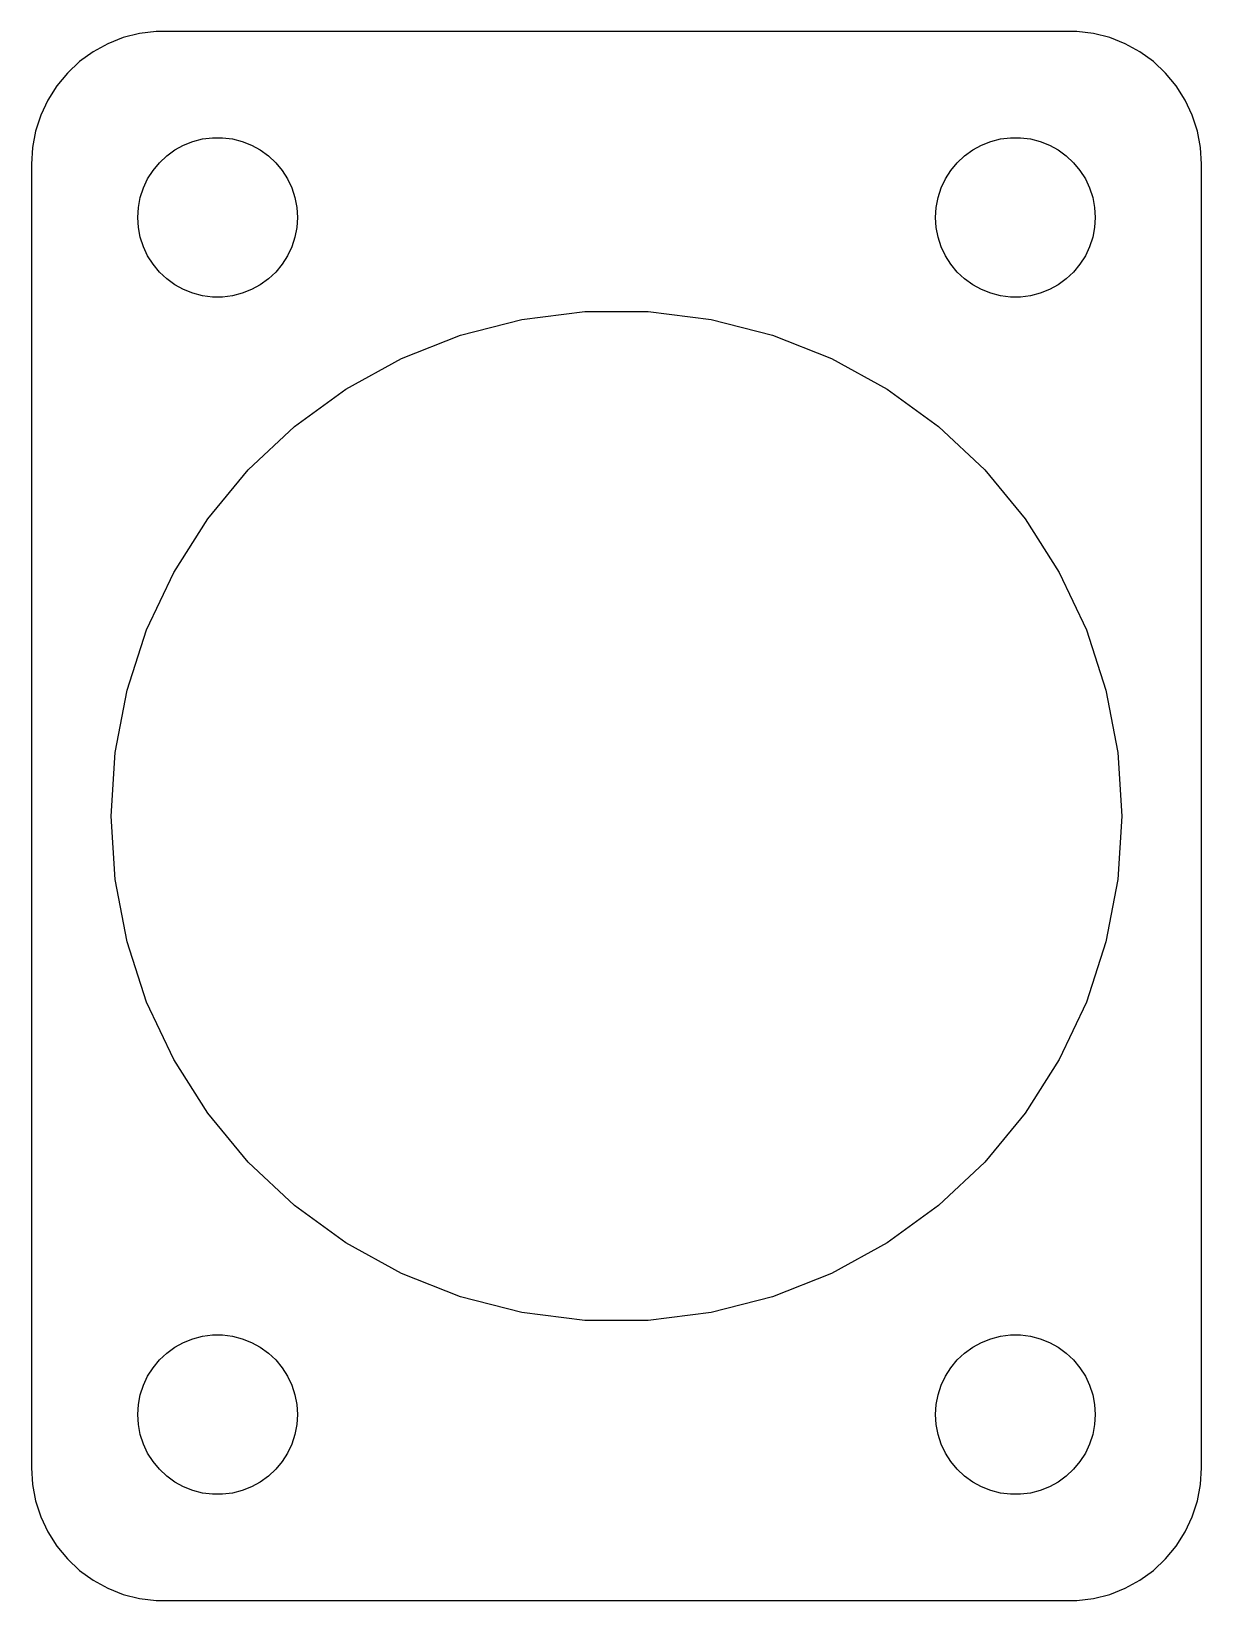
# Model space of a CAD drawing. Header units: metres. Extents: x -22 to 22, y -29.5 to 29.5.
import ezdxf

# ---------------------------------------------------------------- set-up
doc = ezdxf.new("R2010")
doc.units = ezdxf.units.M

msp = doc.modelspace()

# ---------------------------------------------------------------- linework, layer by layer
for p, q in [((-17.3139, 29.4901), (-17.9369, 29.4114)), ((17.3139, 29.4901), (-17.3139, 29.4901)), ((17.9369, 29.4114), (17.3139, 29.4901)), ((-19.1289, 29.0241), (-19.6791, 28.7216)), ((-18.5451, 29.2553), (-19.1289, 29.0241)), ((-17.9369, 29.4114), (-18.5451, 29.2553)), ((18.5451, 29.2553), (17.9369, 29.4114)), ((19.1289, 29.0241), (18.5451, 29.2553)), ((19.6791, 28.7216), (19.1289, 29.0241)), ((-20.1871, 28.3526), (-20.6448, 27.9227)), ((-19.6791, 28.7216), (-20.1871, 28.3526)), ((20.1871, 28.3526), (19.6791, 28.7216)), ((20.6448, 27.9227), (20.1871, 28.3526)), ((-20.6448, 27.9227), (-21.0451, 27.4389)), ((21.0451, 27.4389), (20.6448, 27.9227)), ((-21.0451, 27.4389), (-21.3815, 26.9088)), ((21.3815, 26.9088), (21.0451, 27.4389)), ((-21.3815, 26.9088), (-21.6489, 26.3406)), ((21.6489, 26.3406), (21.3815, 26.9088)), ((-21.6489, 26.3406), (-21.8429, 25.7434)), ((21.8429, 25.7434), (21.6489, 26.3406)), ((-21.8429, 25.7434), (-21.9606, 25.1267)), ((-15.927, 25.3532), (-15.5621, 25.4469)), ((-15.5621, 25.4469), (-15.1884, 25.4941)), ((-15.1884, 25.4941), (-14.8116, 25.4941)), ((-14.8116, 25.4941), (-14.4379, 25.4469)), ((-14.4379, 25.4469), (-14.0729, 25.3532)), ((14.0729, 25.3532), (14.4379, 25.4469)), ((14.4379, 25.4469), (14.8116, 25.4941)), ((14.8116, 25.4941), (15.1884, 25.4941)), ((15.1884, 25.4941), (15.5621, 25.4469)), ((15.5621, 25.4469), (15.927, 25.3532)), ((21.9606, 25.1267), (21.8429, 25.7434)), ((-21.9606, 25.1267), (-22, 24.5)), ((-17.1869, 24.5536), (-16.9123, 24.8115)), ((-16.9123, 24.8115), (-16.6075, 25.033)), ((-16.6075, 25.033), (-16.2773, 25.2145)), ((-16.2773, 25.2145), (-15.927, 25.3532)), ((-14.0729, 25.3532), (-13.7227, 25.2145)), ((-13.7227, 25.2145), (-13.3925, 25.033)), ((-13.3925, 25.033), (-13.0877, 24.8115)), ((-13.0877, 24.8115), (-12.8131, 24.5536)), ((12.8131, 24.5536), (13.0877, 24.8115)), ((13.0877, 24.8115), (13.3925, 25.033)), ((13.3925, 25.033), (13.7227, 25.2145)), ((13.7227, 25.2145), (14.0729, 25.3532)), ((15.927, 25.3532), (16.2773, 25.2145)), ((16.2773, 25.2145), (16.6075, 25.033)), ((16.6075, 25.033), (16.9123, 24.8115)), ((16.9123, 24.8115), (17.1869, 24.5536)), ((22, 24.5), (21.9606, 25.1267)), ((-22, 24.5), (-22, -24.5)), ((-17.6289, 23.9453), (-17.427, 24.2634)), ((-17.427, 24.2634), (-17.1869, 24.5536)), ((-12.8131, 24.5536), (-12.5729, 24.2634)), ((-12.5729, 24.2634), (-12.3711, 23.9453)), ((12.3711, 23.9453), (12.5729, 24.2634)), ((12.5729, 24.2634), (12.8131, 24.5536)), ((17.1869, 24.5536), (17.427, 24.2634)), ((17.427, 24.2634), (17.6289, 23.9453)), ((22, -24.5), (22, 24.5)), ((-17.9057, 23.2461), (-17.7893, 23.6044)), ((-17.7893, 23.6044), (-17.6289, 23.9453)), ((-12.3711, 23.9453), (-12.2107, 23.6044)), ((-12.2107, 23.6044), (-12.0942, 23.2461)), ((12.0942, 23.2461), (12.2107, 23.6044)), ((12.2107, 23.6044), (12.3711, 23.9453)), ((17.6289, 23.9453), (17.7893, 23.6044)), ((17.7893, 23.6044), (17.9057, 23.2461)), ((-17.9763, 22.876), (-17.9057, 23.2461)), ((-12.0942, 23.2461), (-12.0237, 22.876)), ((12.0237, 22.876), (12.0942, 23.2461)), ((17.9057, 23.2461), (17.9763, 22.876)), ((-18, 22.5), (-17.9763, 22.876)), ((-17.9763, 22.124), (-18, 22.5)), ((-12.0237, 22.876), (-12, 22.5)), ((-12, 22.5), (-12.0237, 22.124)), ((12, 22.5), (12.0237, 22.876)), ((12.0237, 22.124), (12, 22.5)), ((17.9763, 22.876), (18, 22.5)), ((18, 22.5), (17.9763, 22.124)), ((-17.9057, 21.7539), (-17.9763, 22.124)), ((-12.0237, 22.124), (-12.0942, 21.7539)), ((12.0942, 21.7539), (12.0237, 22.124)), ((17.9763, 22.124), (17.9057, 21.7539)), ((-17.7893, 21.3956), (-17.9057, 21.7539)), ((-17.6289, 21.0547), (-17.7893, 21.3956)), ((-12.2107, 21.3956), (-12.3711, 21.0547)), ((-12.0942, 21.7539), (-12.2107, 21.3956)), ((12.2107, 21.3956), (12.0942, 21.7539)), ((12.3711, 21.0547), (12.2107, 21.3956)), ((17.7893, 21.3956), (17.6289, 21.0547)), ((17.9057, 21.7539), (17.7893, 21.3956)), ((-17.427, 20.7366), (-17.6289, 21.0547)), ((-17.1869, 20.4464), (-17.427, 20.7366)), ((-12.5729, 20.7366), (-12.8131, 20.4464)), ((-12.3711, 21.0547), (-12.5729, 20.7366)), ((12.5729, 20.7366), (12.3711, 21.0547)), ((12.8131, 20.4464), (12.5729, 20.7366)), ((17.427, 20.7366), (17.1869, 20.4464)), ((17.6289, 21.0547), (17.427, 20.7366)), ((-16.9123, 20.1884), (-17.1869, 20.4464)), ((-16.6075, 19.967), (-16.9123, 20.1884)), ((-13.0877, 20.1884), (-13.3925, 19.967)), ((-12.8131, 20.4464), (-13.0877, 20.1884)), ((13.0877, 20.1884), (12.8131, 20.4464)), ((13.3925, 19.967), (13.0877, 20.1884)), ((16.9123, 20.1884), (16.6075, 19.967)), ((17.1869, 20.4464), (16.9123, 20.1884)), ((-16.2773, 19.7855), (-16.6075, 19.967)), ((-15.927, 19.6468), (-16.2773, 19.7855)), ((-15.5621, 19.5531), (-15.927, 19.6468)), ((-15.1884, 19.5059), (-15.5621, 19.5531)), ((-14.8116, 19.5059), (-15.1884, 19.5059)), ((-14.4379, 19.5531), (-14.8116, 19.5059)), ((-14.0729, 19.6468), (-14.4379, 19.5531)), ((-13.7227, 19.7855), (-14.0729, 19.6468)), ((-13.3925, 19.967), (-13.7227, 19.7855)), ((13.7227, 19.7855), (13.3925, 19.967)), ((14.0729, 19.6468), (13.7227, 19.7855)), ((14.4379, 19.5531), (14.0729, 19.6468)), ((14.8116, 19.5059), (14.4379, 19.5531)), ((15.1884, 19.5059), (14.8116, 19.5059)), ((15.5621, 19.5531), (15.1884, 19.5059)), ((15.927, 19.6468), (15.5621, 19.5531)), ((16.2773, 19.7855), (15.927, 19.6468)), ((16.6075, 19.967), (16.2773, 19.7855)), ((-3.56024, 18.6635), (-1.19301, 18.9625)), ((-1.19301, 18.9625), (1.19301, 18.9625)), ((1.19301, 18.9625), (3.56024, 18.6635)), ((-5.87132, 18.0701), (-3.56024, 18.6635)), ((3.56024, 18.6635), (5.87132, 18.0701)), ((-8.0898, 17.1917), (-5.87132, 18.0701)), ((5.87132, 18.0701), (8.0898, 17.1917)), ((-10.1807, 16.0422), (-8.0898, 17.1917)), ((8.0898, 17.1917), (10.1807, 16.0422)), ((-12.1111, 14.6397), (-10.1807, 16.0422)), ((10.1807, 16.0422), (12.1111, 14.6397)), ((-13.8504, 13.0064), (-12.1111, 14.6397)), ((12.1111, 14.6397), (13.8504, 13.0064)), ((-15.3713, 11.1679), (-13.8504, 13.0064)), ((13.8504, 13.0064), (15.3713, 11.1679)), ((-16.6498, 9.15331), (-15.3713, 11.1679)), ((15.3713, 11.1679), (16.6498, 9.15331)), ((-17.6657, 6.99435), (-16.6498, 9.15331)), ((16.6498, 9.15331), (17.6657, 6.99435)), ((-18.4031, 4.7251), (-17.6657, 6.99435)), ((17.6657, 6.99435), (18.4031, 4.7251)), ((-18.8502, 2.38132), (-18.4031, 4.7251)), ((18.4031, 4.7251), (18.8502, 2.38132)), ((-19, 0), (-18.8502, 2.38132)), ((18.8502, 2.38132), (19, 0)), ((-18.8502, -2.38132), (-19, 0)), ((19, 0), (18.8502, -2.38132)), ((-18.4031, -4.7251), (-18.8502, -2.38132)), ((18.8502, -2.38132), (18.4031, -4.7251)), ((-17.6657, -6.99435), (-18.4031, -4.7251)), ((18.4031, -4.7251), (17.6657, -6.99435)), ((-16.6498, -9.15331), (-17.6657, -6.99435)), ((17.6657, -6.99435), (16.6498, -9.15331)), ((-15.3713, -11.1679), (-16.6498, -9.15331)), ((16.6498, -9.15331), (15.3713, -11.1679)), ((-13.8504, -13.0064), (-15.3713, -11.1679)), ((15.3713, -11.1679), (13.8504, -13.0064)), ((-12.1111, -14.6397), (-13.8504, -13.0064)), ((13.8504, -13.0064), (12.1111, -14.6397)), ((-10.1807, -16.0422), (-12.1111, -14.6397)), ((12.1111, -14.6397), (10.1807, -16.0422)), ((-8.0898, -17.1917), (-10.1807, -16.0422)), ((10.1807, -16.0422), (8.0898, -17.1917)), ((-5.87132, -18.0701), (-8.0898, -17.1917)), ((8.0898, -17.1917), (5.87132, -18.0701)), ((-3.56024, -18.6635), (-5.87132, -18.0701)), ((5.87132, -18.0701), (3.56024, -18.6635)), ((-1.19301, -18.9625), (-3.56024, -18.6635)), ((3.56024, -18.6635), (1.19301, -18.9625)), ((1.19301, -18.9625), (-1.19301, -18.9625)), ((-16.9123, -20.1884), (-16.6075, -19.967)), ((-16.6075, -19.967), (-16.2773, -19.7855)), ((-16.2773, -19.7855), (-15.927, -19.6468)), ((-15.927, -19.6468), (-15.5621, -19.5531)), ((-15.5621, -19.5531), (-15.1884, -19.5059)), ((-15.1884, -19.5059), (-14.8116, -19.5059)), ((-14.8116, -19.5059), (-14.4379, -19.5531)), ((-14.4379, -19.5531), (-14.0729, -19.6468)), ((-14.0729, -19.6468), (-13.7227, -19.7855)), ((-13.7227, -19.7855), (-13.3925, -19.967)), ((-13.3925, -19.967), (-13.0877, -20.1884)), ((13.0877, -20.1884), (13.3925, -19.967)), ((13.3925, -19.967), (13.7227, -19.7855)), ((13.7227, -19.7855), (14.0729, -19.6468)), ((14.0729, -19.6468), (14.4379, -19.5531)), ((14.4379, -19.5531), (14.8116, -19.5059)), ((14.8116, -19.5059), (15.1884, -19.5059)), ((15.1884, -19.5059), (15.5621, -19.5531)), ((15.5621, -19.5531), (15.927, -19.6468)), ((15.927, -19.6468), (16.2773, -19.7855)), ((16.2773, -19.7855), (16.6075, -19.967)), ((16.6075, -19.967), (16.9123, -20.1884)), ((-17.427, -20.7366), (-17.1869, -20.4464)), ((-17.1869, -20.4464), (-16.9123, -20.1884)), ((-13.0877, -20.1884), (-12.8131, -20.4464)), ((-12.8131, -20.4464), (-12.5729, -20.7366)), ((12.5729, -20.7366), (12.8131, -20.4464)), ((12.8131, -20.4464), (13.0877, -20.1884)), ((16.9123, -20.1884), (17.1869, -20.4464)), ((17.1869, -20.4464), (17.427, -20.7366)), ((-17.7893, -21.3956), (-17.6289, -21.0547)), ((-17.6289, -21.0547), (-17.427, -20.7366)), ((-12.5729, -20.7366), (-12.3711, -21.0547)), ((-12.3711, -21.0547), (-12.2107, -21.3956)), ((12.2107, -21.3956), (12.3711, -21.0547)), ((12.3711, -21.0547), (12.5729, -20.7366)), ((17.427, -20.7366), (17.6289, -21.0547)), ((17.6289, -21.0547), (17.7893, -21.3956)), ((-17.9763, -22.124), (-17.9057, -21.7539)), ((-17.9057, -21.7539), (-17.7893, -21.3956)), ((-12.2107, -21.3956), (-12.0942, -21.7539)), ((-12.0942, -21.7539), (-12.0237, -22.124)), ((12.0237, -22.124), (12.0942, -21.7539)), ((12.0942, -21.7539), (12.2107, -21.3956)), ((17.7893, -21.3956), (17.9057, -21.7539)), ((17.9057, -21.7539), (17.9763, -22.124)), ((-18, -22.5), (-17.9763, -22.124)), ((-12.0237, -22.124), (-12, -22.5)), ((12, -22.5), (12.0237, -22.124)), ((17.9763, -22.124), (18, -22.5)), ((-17.9763, -22.876), (-18, -22.5)), ((-17.9057, -23.2461), (-17.9763, -22.876)), ((-12.0237, -22.876), (-12.0942, -23.2461)), ((-12, -22.5), (-12.0237, -22.876)), ((12.0237, -22.876), (12, -22.5)), ((12.0942, -23.2461), (12.0237, -22.876)), ((17.9763, -22.876), (17.9057, -23.2461)), ((18, -22.5), (17.9763, -22.876)), ((-17.7893, -23.6044), (-17.9057, -23.2461)), ((-12.0942, -23.2461), (-12.2107, -23.6044)), ((12.2107, -23.6044), (12.0942, -23.2461)), ((17.9057, -23.2461), (17.7893, -23.6044)), ((-17.6289, -23.9453), (-17.7893, -23.6044)), ((-17.427, -24.2634), (-17.6289, -23.9453)), ((-12.3711, -23.9453), (-12.5729, -24.2634)), ((-12.2107, -23.6044), (-12.3711, -23.9453)), ((12.3711, -23.9453), (12.2107, -23.6044)), ((12.5729, -24.2634), (12.3711, -23.9453)), ((17.6289, -23.9453), (17.427, -24.2634)), ((17.7893, -23.6044), (17.6289, -23.9453)), ((-22, -24.5), (-21.9606, -25.1267)), ((-17.1869, -24.5536), (-17.427, -24.2634)), ((-16.9123, -24.8115), (-17.1869, -24.5536)), ((-12.8131, -24.5536), (-13.0877, -24.8115)), ((-12.5729, -24.2634), (-12.8131, -24.5536)), ((12.8131, -24.5536), (12.5729, -24.2634)), ((13.0877, -24.8115), (12.8131, -24.5536)), ((17.1869, -24.5536), (16.9123, -24.8115)), ((17.427, -24.2634), (17.1869, -24.5536)), ((21.9606, -25.1267), (22, -24.5)), ((-21.9606, -25.1267), (-21.8429, -25.7434)), ((-16.6075, -25.033), (-16.9123, -24.8115)), ((-16.2773, -25.2145), (-16.6075, -25.033)), ((-15.927, -25.3532), (-16.2773, -25.2145)), ((-15.5621, -25.4469), (-15.927, -25.3532)), ((-14.0729, -25.3532), (-14.4379, -25.4469)), ((-13.7227, -25.2145), (-14.0729, -25.3532)), ((-13.3925, -25.033), (-13.7227, -25.2145)), ((-13.0877, -24.8115), (-13.3925, -25.033)), ((13.3925, -25.033), (13.0877, -24.8115)), ((13.7227, -25.2145), (13.3925, -25.033)), ((14.0729, -25.3532), (13.7227, -25.2145)), ((14.4379, -25.4469), (14.0729, -25.3532)), ((15.927, -25.3532), (15.5621, -25.4469)), ((16.2773, -25.2145), (15.927, -25.3532)), ((16.6075, -25.033), (16.2773, -25.2145)), ((16.9123, -24.8115), (16.6075, -25.033)), ((21.8429, -25.7434), (21.9606, -25.1267)), ((-21.8429, -25.7434), (-21.6489, -26.3406)), ((-15.1884, -25.4941), (-15.5621, -25.4469)), ((-14.8116, -25.4941), (-15.1884, -25.4941)), ((-14.4379, -25.4469), (-14.8116, -25.4941)), ((14.8116, -25.4941), (14.4379, -25.4469)), ((15.1884, -25.4941), (14.8116, -25.4941)), ((15.5621, -25.4469), (15.1884, -25.4941)), ((21.6489, -26.3406), (21.8429, -25.7434)), ((-21.6489, -26.3406), (-21.3815, -26.9088)), ((21.3815, -26.9088), (21.6489, -26.3406)), ((-21.3815, -26.9088), (-21.0451, -27.4389)), ((21.0451, -27.4389), (21.3815, -26.9088)), ((-21.0451, -27.4389), (-20.6448, -27.9227)), ((20.6448, -27.9227), (21.0451, -27.4389)), ((-20.6448, -27.9227), (-20.1871, -28.3526)), ((20.1871, -28.3526), (20.6448, -27.9227)), ((-20.1871, -28.3526), (-19.6791, -28.7216)), ((-19.6791, -28.7216), (-19.1289, -29.0241)), ((19.1289, -29.0241), (19.6791, -28.7216)), ((19.6791, -28.7216), (20.1871, -28.3526)), ((-19.1289, -29.0241), (-18.5451, -29.2553)), ((-18.5451, -29.2553), (-17.9369, -29.4114)), ((-17.9369, -29.4114), (-17.3139, -29.4901)), ((-17.3139, -29.4901), (17.3139, -29.4901)), ((17.3139, -29.4901), (17.9369, -29.4114)), ((17.9369, -29.4114), (18.5451, -29.2553)), ((18.5451, -29.2553), (19.1289, -29.0241))]:
    msp.add_line(p, q)

doc.saveas('drawing.dxf')
